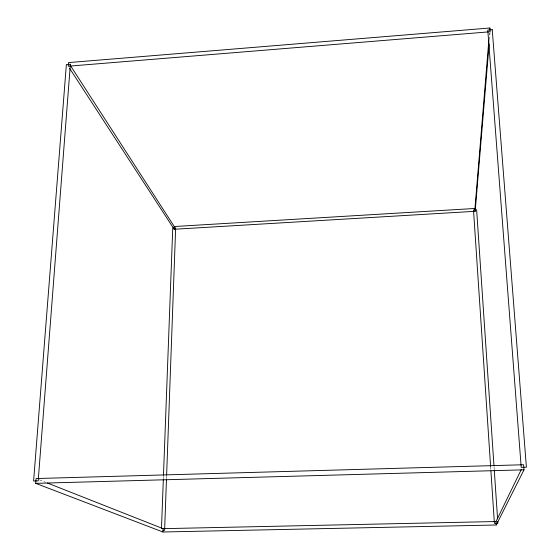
<?xml version="1.0" encoding="UTF-8"?>
<svg xmlns="http://www.w3.org/2000/svg" width="560" height="560" viewBox="0 0 560 560"><rect width="100%" height="100%" fill="white"/><g stroke="black" fill="none" stroke-linecap="round" stroke-linejoin="round"><path stroke-width="0.42" stroke-dasharray="2.8 2.1" d="M163.345 478.8L163.443 476.182M166.495 478.716L166.586 476.091M489.286 34.972L489.433 33.229M489.496 39.606L490.084 32.634M39.319 479.822L45.787 482.377M494.039 466.634L494.277 470.113M490.616 466.571L490.847 470.057"/><path stroke-width="0.84" d="M161.476 528.612L163.317 479.675M163.478 475.307L172.76 227.976L175.658 227.808L166.621 475.216M162.946 532L35.707 483.35L36.085 478.548L523.607 464.744L523.999 469.826L496.251 525L162.946 532L163.072 528.661L47.404 483.014M489.132 43.967L475.16 211.295L174.16 229.264L174.258 226.527L70.413 65.534M166.46 479.591L164.605 530.292L163.009 530.327M475.16 211.295L474.971 208.467L488.859 40.208M489.72 29.743L489.867 28L68.516 62.594L68.236 66.213L490.154 31.766L489.867 28M496.251 525L496.02 521.528L521.339 469.413M174.258 226.527L474.971 208.467M35.707 483.35L523.999 469.826M163.072 528.661L496.02 521.528M69.657 68.404L174.16 229.264M493.976 465.759L476.63 209.79L473.501 209.979L490.616 466.571M494.277 470.113L497.581 518.868M497.756 521.486L497.875 523.222L494.403 523.299L490.91 470.932M70.371 64.239L38.192 480.879L33.6 481.012L66.374 64.568L70.371 64.239M492.233 29.701L487.788 30.065L521.206 467.355L526.4 467.215L492.233 29.701"/></g></svg>
